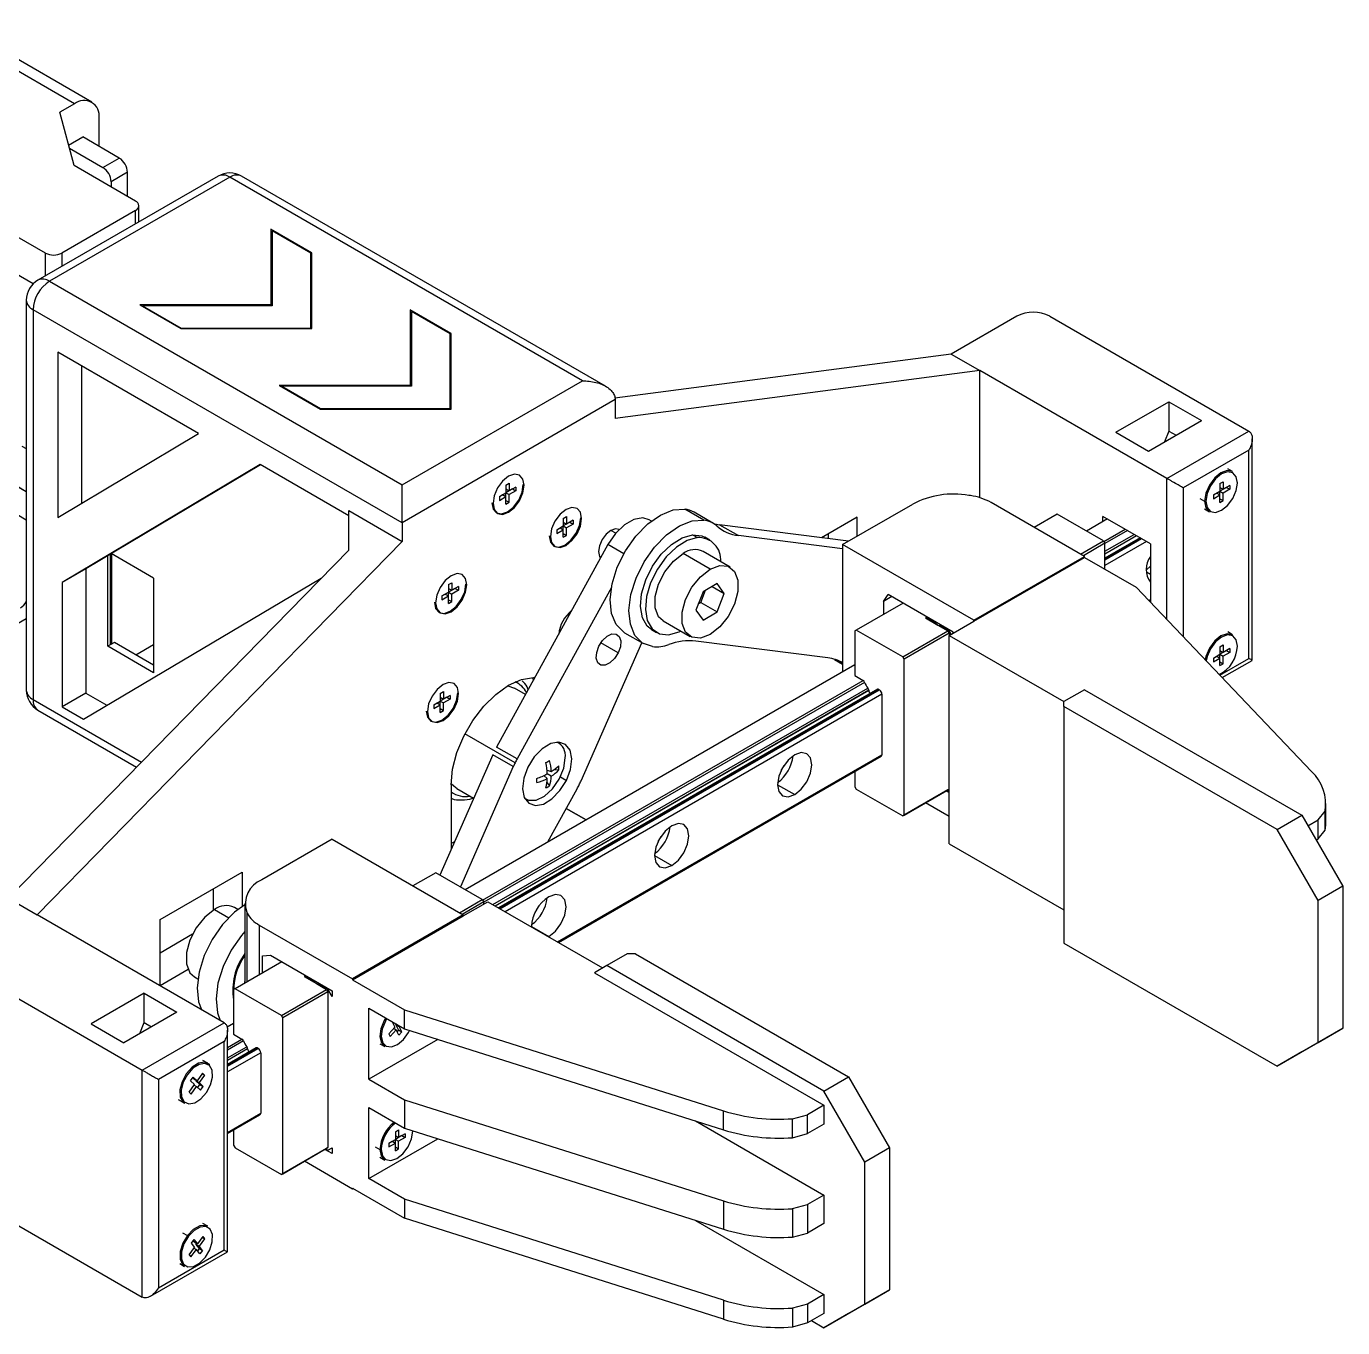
# Model space of a CAD drawing. Header units: millimetres. Extents: x 1258 to 2922, y -135 to 1239.
# Drawn here: x 1473.5 to 1530.2, y 418 to 474.1 of the extents above; entities that cross this region are included whole.
import ezdxf

# ---------------------------------------------------------------- set-up
doc = ezdxf.new("R2010")
doc.units = ezdxf.units.MM
doc.header["$LTSCALE"] = 6

msp = doc.modelspace()

# ---------------------------------------------------------------- linework, layer by layer
at = {"color": 7, "linetype": 'Continuous', "lineweight": 25}
for p, q in [((1475.537, 470.777), (1469.88, 474.042)), ((1476.287, 470.851), (1470.63, 474.117)), ((1475.537, 470.777), (1474.91, 470.414)), ((1475.519, 468.113), (1474.91, 470.414)), ((1476.598, 468.94), (1476.598, 470.164)), ((1475.285, 468.998), (1475.891, 469.348)), ((1477.471, 468.436), (1475.891, 469.348)), ((1475.322, 468.86), (1476.764, 468.027)), ((1476.764, 468.027), (1477.471, 468.436)), ((1478.171, 466.582), (1475.519, 468.113)), ((1477.824, 467.823), (1477.117, 467.415)), ((1477.824, 466.783), (1477.824, 467.823)), ((1481.739, 467.659), (1473.961, 463.168)), ((1482.239, 467.609), (1474.461, 463.119)), ((1477.117, 467.415), (1477.117, 467.191)), ((1497.442, 458.833), (1482.239, 467.609)), ((1498.434, 458.598), (1482.739, 467.659)), ((1478.171, 466.174), (1474.989, 464.337)), ((1478.318, 465.683), (1478.318, 466.378)), ((1474.282, 464.337), (1471.63, 465.868)), ((1485.774, 464.343), (1484.007, 465.364)), ((1484.007, 465.364), (1484.007, 462.098)), ((1484.061, 465.292), (1484.061, 462.067)), ((1485.729, 464.329), (1484.061, 465.292)), ((1473.754, 463.009), (1471.63, 464.235)), ((1484.007, 464.302), (1484.061, 464.271)), ((1485.729, 461.104), (1485.729, 464.329)), ((1485.774, 461.078), (1485.774, 464.343)), ((1485.729, 463.308), (1485.774, 463.282)), ((1485.729, 463.213), (1485.774, 463.239)), ((1474.461, 463.119), (1489.664, 454.342)), ((1473.461, 462.302), (1473.461, 445.49)), ((1489.664, 452.709), (1473.754, 461.894)), ((1473.754, 461.894), (1473.754, 445.081)), ((1484.007, 462.098), (1478.35, 462.098)), ((1478.35, 462.098), (1480.118, 461.078)), ((1484.061, 462.067), (1478.475, 462.067)), ((1478.475, 462.067), (1480.143, 461.104)), ((1478.475, 462.026), (1478.475, 462.067)), ((1484.007, 462.067), (1484.007, 462.098)), ((1491.785, 460.874), (1490.017, 461.894)), ((1490.017, 461.894), (1490.017, 458.629)), ((1490.072, 461.822), (1490.072, 458.597)), ((1491.74, 460.859), (1490.072, 461.822)), ((1516.18, 461.615), (1513.352, 459.982)), ((1517.594, 461.615), (1526.186, 456.656)), ((1480.118, 461.078), (1485.774, 461.078)), ((1480.143, 461.104), (1485.729, 461.104)), ((1480.143, 461.078), (1480.143, 461.104)), ((1485.729, 461.078), (1485.729, 461.104)), ((1490.017, 460.833), (1490.072, 460.801)), ((1491.74, 457.634), (1491.74, 460.859)), ((1491.785, 457.608), (1491.785, 460.874)), ((1474.814, 460.057), (1474.814, 452.929)), ((1480.891, 456.549), (1474.814, 460.057)), ((1491.74, 459.838), (1491.785, 459.812)), ((1513.352, 459.982), (1498.844, 458.082)), ((1513.352, 459.982), (1514.589, 459.268)), ((1475.84, 459.465), (1475.84, 453.54)), ((1514.589, 459.268), (1498.856, 457.207)), ((1514.589, 453.782), (1514.589, 459.268)), ((1522.65, 454.615), (1514.589, 459.268)), ((1489.664, 454.342), (1497.442, 458.833)), ((1490.017, 458.629), (1484.36, 458.629)), ((1484.36, 458.629), (1486.128, 457.608)), ((1490.072, 458.597), (1484.486, 458.597)), ((1484.486, 458.597), (1486.153, 457.634)), ((1484.486, 458.556), (1484.486, 458.597)), ((1490.017, 458.597), (1490.017, 458.629)), ((1486.128, 457.608), (1491.785, 457.608)), ((1486.153, 457.608), (1486.153, 457.634)), ((1486.153, 457.634), (1491.74, 457.634)), ((1498.856, 458.016), (1489.664, 452.709)), ((1491.74, 457.608), (1491.74, 457.634)), ((1498.856, 458.016), (1498.856, 457.207)), ((1520.446, 456.608), (1522.733, 457.928)), ((1522.733, 457.928), (1524.147, 457.111)), ((1522.733, 457.928), (1522.733, 456.662)), ((1521.861, 455.792), (1524.147, 457.111)), ((1474.814, 452.929), (1480.891, 456.549)), ((1520.446, 456.608), (1521.861, 455.792)), ((1522.733, 456.662), (1522.549, 456.189)), ((1522.65, 454.615), (1526.186, 456.656)), ((1522.733, 456.662), (1523.051, 456.479)), ((1526.332, 446.776), (1526.332, 456.329)), ((1526.186, 455.839), (1523.357, 454.206)), ((1526.186, 446.857), (1526.186, 455.839)), ((1483.54, 455.215), (1475.004, 450.129)), ((1483.556, 455.206), (1476.029, 450.721)), ((1487.365, 453.007), (1483.54, 455.215)), ((1525.481, 454.911), (1525.271, 455.031)), ((1473.461, 454.04), (1473.047, 454.28)), ((1494.144, 454.325), (1494.285, 454.407)), ((1494.144, 454.325), (1494.144, 453.999)), ((1494.427, 454.162), (1494.144, 453.999)), ((1494.144, 454.162), (1494.285, 454.08)), ((1494.285, 454.407), (1494.285, 454.08)), ((1494.568, 454.244), (1494.285, 454.08)), ((1494.427, 454.162), (1494.427, 454.162)), ((1494.427, 454.162), (1494.568, 454.08)), ((1494.568, 454.244), (1494.568, 454.08)), ((1524.938, 454.396), (1525.08, 454.477)), ((1524.938, 454.396), (1524.938, 454.069)), ((1525.221, 454.232), (1524.938, 454.069)), ((1524.938, 454.232), (1525.08, 454.151)), ((1525.08, 454.477), (1525.08, 454.151)), ((1525.363, 454.314), (1525.08, 454.151)), ((1525.221, 454.232), (1525.221, 454.232)), ((1525.221, 454.232), (1525.363, 454.151)), ((1525.363, 454.314), (1525.363, 454.151)), ((1493.861, 453.836), (1494.144, 453.999)), ((1493.861, 453.836), (1494.002, 453.917)), ((1493.861, 453.836), (1493.861, 453.672)), ((1493.861, 453.672), (1494.144, 453.836)), ((1494.002, 453.917), (1494.144, 453.836)), ((1494.144, 453.836), (1494.144, 453.999)), ((1494.144, 453.999), (1494.285, 453.917)), ((1494.144, 453.509), (1494.144, 453.836)), ((1494.144, 453.672), (1494.285, 453.591)), ((1494.144, 453.509), (1494.285, 453.591)), ((1494.568, 454.08), (1494.285, 453.917)), ((1494.285, 453.591), (1494.285, 453.917)), ((1514.174, 453.876), (1514.105, 453.886)), ((1524.655, 453.906), (1524.938, 454.069)), ((1524.655, 453.906), (1524.797, 453.987)), ((1524.655, 453.906), (1524.655, 453.742)), ((1524.655, 453.742), (1524.938, 453.906)), ((1524.797, 453.987), (1524.938, 453.906)), ((1524.938, 453.906), (1524.938, 454.069)), ((1524.938, 454.069), (1525.08, 453.987)), ((1524.938, 453.579), (1524.938, 453.906)), ((1524.938, 453.742), (1525.08, 453.661)), ((1524.938, 453.579), (1525.08, 453.661)), ((1525.363, 454.151), (1525.08, 453.987)), ((1525.08, 453.661), (1525.08, 453.987)), ((1473.461, 452.816), (1473.047, 453.055)), ((1487.365, 451.529), (1487.365, 453.227)), ((1487.365, 453.227), (1489.664, 451.9)), ((1502.677, 452.82), (1501.863, 453.29)), ((1503.071, 452.689), (1502.258, 453.159)), ((1508.663, 451.765), (1511.691, 453.513)), ((1519.093, 451.255), (1515.07, 453.577)), ((1517.916, 453.077), (1516.926, 452.506)), ((1519.917, 451.922), (1517.916, 453.077)), ((1524.271, 453.299), (1524.481, 453.178)), ((1489.664, 452.709), (1489.664, 451.9)), ((1496.336, 452.406), (1496.619, 452.57)), ((1496.336, 452.406), (1496.477, 452.488)), ((1496.477, 452.488), (1496.619, 452.406)), ((1496.619, 452.896), (1496.76, 452.978)), ((1496.619, 452.896), (1496.619, 452.57)), ((1496.901, 452.733), (1496.619, 452.57)), ((1496.619, 452.733), (1496.76, 452.651)), ((1496.619, 452.406), (1496.619, 452.57)), ((1496.619, 452.57), (1496.76, 452.488)), ((1496.76, 452.978), (1496.76, 452.651)), ((1497.043, 452.815), (1496.76, 452.651)), ((1497.043, 452.651), (1496.76, 452.488)), ((1496.76, 452.161), (1496.76, 452.488)), ((1496.901, 452.733), (1496.901, 452.733)), ((1496.901, 452.733), (1497.043, 452.651)), ((1497.043, 452.815), (1497.043, 452.651)), ((1500.415, 452.78), (1500.325, 452.831)), ((1503.36, 452.621), (1504.173, 452.151)), ((1508.918, 451.912), (1503.36, 452.621)), ((1509.286, 452.94), (1507.76, 452.06)), ((1509.286, 452.124), (1509.286, 452.94)), ((1520.087, 452.869), (1519.182, 452.346)), ((1521.943, 451.797), (1519.892, 452.981)), ((1519.892, 452.757), (1519.892, 452.981)), ((1473.93, 435.796), (1489.664, 451.9)), ((1496.336, 452.406), (1496.336, 452.243)), ((1496.336, 452.243), (1496.619, 452.406)), ((1496.619, 452.08), (1496.619, 452.406)), ((1496.619, 452.243), (1496.76, 452.161)), ((1496.619, 452.08), (1496.76, 452.161)), ((1502.195, 452.186), (1502.407, 452.063)), ((1502.934, 451.961), (1502.721, 452.083)), ((1508.663, 451.579), (1504.173, 452.151)), ((1508.048, 452.226), (1508.048, 452.023)), ((1518.927, 451.351), (1519.917, 451.922)), ((1519.917, 451.922), (1519.977, 451.818)), ((1521.49, 452.059), (1519.977, 451.185)), ((1521.49, 452.059), (1519.977, 451.185)), ((1472.693, 436.511), (1487.365, 451.529)), ((1477.081, 451.348), (1477.081, 447.443)), ((1478.951, 450.319), (1477.124, 451.373)), ((1477.152, 447.484), (1477.152, 451.358)), ((1498.544, 451.766), (1493.743, 443.031)), ((1502.95, 450.704), (1501.784, 451.377)), ((1503.813, 450.789), (1502.646, 451.463)), ((1514.32, 448.499), (1508.663, 451.765)), ((1508.663, 451.765), (1508.663, 446.274)), ((1519.977, 451.818), (1519.047, 451.281)), ((1519.977, 450.704), (1519.977, 451.818)), ((1521.943, 451.797), (1521.943, 449.278)), ((1476.971, 447.379), (1476.971, 451.282)), ((1514.32, 448.499), (1519.093, 451.255)), ((1514.32, 448.459), (1519.093, 451.214)), ((1519.093, 451.214), (1519.093, 451.255)), ((1519.093, 451.214), (1521.33, 449.922)), ((1521.77, 450.681), (1521.943, 450.826)), ((1521.921, 451.206), (1521.943, 451.236)), ((1476.029, 450.721), (1475.004, 450.129)), ((1475.925, 444.236), (1486.182, 450.318)), ((1476.029, 450.721), (1476.029, 445.36)), ((1478.951, 450.319), (1478.951, 446.236)), ((1475.004, 450.129), (1475.004, 444.768)), ((1491.386, 449.549), (1491.669, 449.712)), ((1491.386, 449.549), (1491.527, 449.631)), ((1491.527, 449.631), (1491.669, 449.549)), ((1491.669, 450.039), (1491.81, 450.12)), ((1491.669, 450.039), (1491.669, 449.712)), ((1491.952, 449.875), (1491.669, 449.712)), ((1491.669, 449.875), (1491.81, 449.794)), ((1491.669, 449.549), (1491.669, 449.712)), ((1491.669, 449.712), (1491.81, 449.631)), ((1491.81, 450.12), (1491.81, 449.794)), ((1492.093, 449.957), (1491.81, 449.794)), ((1492.093, 449.794), (1491.81, 449.631)), ((1491.81, 449.304), (1491.81, 449.631)), ((1491.952, 449.875), (1491.952, 449.875)), ((1491.952, 449.875), (1492.093, 449.794)), ((1492.093, 449.957), (1492.093, 449.794)), ((1498.691, 449.914), (1494.627, 442.52)), ((1502.644, 449.731), (1502.338, 448.942)), ((1502.549, 449.268), (1502.754, 449.794)), ((1503.257, 450.084), (1502.644, 449.731)), ((1503.032, 449.955), (1503.563, 449.649)), ((1503.563, 449.649), (1503.257, 450.084)), ((1503.257, 448.86), (1503.563, 449.649)), ((1528.887, 441.979), (1521.33, 449.922)), ((1491.386, 449.549), (1491.386, 449.386)), ((1491.386, 449.386), (1491.669, 449.549)), ((1491.669, 449.222), (1491.669, 449.549)), ((1491.669, 449.386), (1491.81, 449.304)), ((1491.669, 449.222), (1491.81, 449.304)), ((1502.44, 449.205), (1502.549, 449.268)), ((1502.549, 449.268), (1503.257, 448.86)), ((1511.269, 449.24), (1509.254, 448.077)), ((1510.431, 449.316), (1510.635, 449.606)), ((1510.784, 449.52), (1510.431, 449.316)), ((1510.431, 449.316), (1510.431, 448.756)), ((1513.436, 447.989), (1510.635, 449.606)), ((1521.906, 449.317), (1521.943, 449.338)), ((1473.461, 448.565), (1469.516, 446.288)), ((1502.338, 448.942), (1502.644, 448.506)), ((1502.644, 448.506), (1503.257, 448.86)), ((1512.269, 448.622), (1512.234, 448.601)), ((1512.234, 448.601), (1512.764, 448.295)), ((1512.269, 448.622), (1512.305, 448.642)), ((1512.678, 448.386), (1512.269, 448.622)), ((1514.32, 448.459), (1514.32, 448.499)), ((1499.258, 447.962), (1500.072, 447.493)), ((1500.422, 448.099), (1500.634, 447.977)), ((1500.921, 448.475), (1502.088, 447.801)), ((1509.254, 448.077), (1509.193, 448.042)), ((1509.193, 448.042), (1509.193, 446.111)), ((1511.255, 446.921), (1509.254, 448.077)), ((1511.255, 446.921), (1513.199, 448.044)), ((1513.259, 447.94), (1511.315, 446.817)), ((1512.713, 448.406), (1512.678, 448.386)), ((1512.764, 448.295), (1513.199, 448.044)), ((1512.851, 448.286), (1512.886, 448.306)), ((1513.259, 448.05), (1512.851, 448.286)), ((1513.199, 448.044), (1513.259, 447.94)), ((1513.259, 447.846), (1514.32, 448.459)), ((1513.259, 448.05), (1513.295, 448.071)), ((1513.348, 447.897), (1513.259, 448.05)), ((1513.259, 447.94), (1513.259, 447.846)), ((1513.436, 447.948), (1513.436, 447.989)), ((1525.481, 447.875), (1525.271, 447.996)), ((1477.081, 447.443), (1476.971, 447.379)), ((1478.951, 446.236), (1476.971, 447.379)), ((1477.258, 447.545), (1477.081, 447.443)), ((1478.951, 446.567), (1477.258, 447.545)), ((1478.178, 447.013), (1478.951, 447.459)), ((1497.382, 441.57), (1500.008, 447.53)), ((1508.024, 446.877), (1502.331, 447.603)), ((1513.259, 447.846), (1518.209, 444.989)), ((1513.259, 438.864), (1513.259, 447.846)), ((1524.938, 447.36), (1525.08, 447.441)), ((1524.938, 447.36), (1524.938, 447.033)), ((1525.08, 447.441), (1525.08, 447.115)), ((1508.312, 446.809), (1508.663, 446.606)), ((1511.315, 446.817), (1511.255, 446.921)), ((1511.315, 440.097), (1511.315, 446.817)), ((1524.655, 446.87), (1524.938, 447.033)), ((1524.655, 446.87), (1524.797, 446.952)), ((1524.655, 446.87), (1524.655, 446.707)), ((1524.655, 446.707), (1524.938, 446.87)), ((1524.797, 446.952), (1524.938, 446.87)), ((1525.221, 447.196), (1524.938, 447.033)), ((1524.938, 447.196), (1525.08, 447.115)), ((1524.938, 446.87), (1524.938, 447.033)), ((1524.938, 447.033), (1525.08, 446.952)), ((1524.938, 446.543), (1524.938, 446.87)), ((1525.363, 447.278), (1525.08, 447.115)), ((1525.363, 447.115), (1525.08, 446.952)), ((1525.08, 446.625), (1525.08, 446.952)), ((1525.221, 447.196), (1525.221, 447.196)), ((1525.221, 447.196), (1525.363, 447.115)), ((1525.363, 447.278), (1525.363, 447.115)), ((1509.193, 446.58), (1492.39, 436.88)), ((1524.938, 446.707), (1525.08, 446.625)), ((1524.938, 446.543), (1525.08, 446.625)), ((1525.038, 446.025), (1526.329, 446.771)), ((1494.229, 445.677), (1494.52, 445.574)), ((1495.278, 446.03), (1495.33, 445.917)), ((1509.193, 446.111), (1509.55, 445.905)), ((1476.029, 445.36), (1475.004, 444.768)), ((1476.029, 445.36), (1476.937, 444.836)), ((1491.315, 445.344), (1491.457, 445.425)), ((1491.315, 445.344), (1491.315, 445.017)), ((1491.598, 445.18), (1491.315, 445.017)), ((1491.315, 445.18), (1491.457, 445.099)), ((1491.457, 445.425), (1491.457, 445.099)), ((1491.74, 445.262), (1491.457, 445.099)), ((1491.74, 445.099), (1491.457, 444.935)), ((1491.598, 445.18), (1491.598, 445.18)), ((1491.598, 445.18), (1491.74, 445.099)), ((1491.74, 445.262), (1491.74, 445.099)), ((1510.17, 445.523), (1493.829, 436.09)), ((1509.994, 445.422), (1493.829, 436.09)), ((1494.991, 445.302), (1494.52, 445.574)), ((1509.797, 445.478), (1509.797, 445.477)), ((1509.994, 445.422), (1509.997, 445.424)), ((1510.22, 445.518), (1510.254, 445.499)), ((1510.36, 445.315), (1510.36, 442.702)), ((1519.093, 445.499), (1518.209, 444.989)), ((1519.093, 445.499), (1528.462, 440.09)), ((1473.961, 444.624), (1478.218, 442.166)), ((1475.004, 444.768), (1475.925, 444.236)), ((1491.032, 444.854), (1491.315, 445.017)), ((1491.032, 444.854), (1491.174, 444.935)), ((1491.032, 444.854), (1491.032, 444.691)), ((1491.032, 444.691), (1491.315, 444.854)), ((1491.174, 444.935), (1491.315, 444.854)), ((1491.315, 444.854), (1491.315, 445.017)), ((1491.315, 445.017), (1491.457, 444.935)), ((1491.315, 444.527), (1491.315, 444.854)), ((1491.315, 444.69), (1491.457, 444.609)), ((1491.315, 444.527), (1491.457, 444.609)), ((1491.457, 444.609), (1491.457, 444.935)), ((1518.209, 444.785), (1518.209, 444.989)), ((1518.209, 444.785), (1518.209, 434.578)), ((1527.401, 439.478), (1518.209, 444.785)), ((1494.627, 442.52), (1493.743, 443.031)), ((1496.414, 443.21), (1496.352, 443.246)), ((1493.577, 442.696), (1491.294, 437.513)), ((1494.461, 442.186), (1493.577, 442.696)), ((1496.412, 434.599), (1510.329, 442.633)), ((1494.461, 442.186), (1492.178, 437.003)), ((1495.785, 441.806), (1495.925, 441.673)), ((1495.916, 442.032), (1496.101, 441.977)), ((1496.101, 441.774), (1495.925, 441.876)), ((1496.238, 442.07), (1496.426, 442.044)), ((1509.193, 441.978), (1509.193, 441.322)), ((1491.785, 441.408), (1491.785, 438.628)), ((1492.02, 441.243), (1492.751, 440.821)), ((1495.913, 441.508), (1496.03, 441.358)), ((1495.953, 438.937), (1497.216, 441.235)), ((1509.193, 441.322), (1509.254, 441.218)), ((1509.254, 441.218), (1511.255, 440.063)), ((1513.199, 441.185), (1511.255, 440.063)), ((1511.315, 440.097), (1513.259, 441.22)), ((1513.128, 441.144), (1513.259, 441.069)), ((1513.164, 441.165), (1513.259, 441.11)), ((1513.259, 441.22), (1513.199, 441.185)), ((1494.952, 440.821), (1495.014, 440.785)), ((1512.244, 440.634), (1513.259, 440.048)), ((1529.505, 439.773), (1529.505, 440.59)), ((1496.746, 440.38), (1497.6, 439.888)), ((1497.6, 439.887), (1496.746, 440.38)), ((1511.255, 440.063), (1511.315, 440.097)), ((1527.401, 439.478), (1528.462, 440.09)), ((1528.462, 440.09), (1530.23, 437.029)), ((1529.169, 439.886), (1529.473, 440.262)), ((1529.473, 439.445), (1529.473, 440.262)), ((1529.169, 436.416), (1527.401, 439.478)), ((1528.727, 439.631), (1529.169, 439.886)), ((1529.169, 439.07), (1529.169, 439.886)), ((1529.169, 439.07), (1529.473, 439.445)), ((1486.645, 439.054), (1483.617, 437.306)), ((1486.645, 439.054), (1492.302, 435.788)), ((1491.926, 438.948), (1491.785, 438.867)), ((1491.926, 438.948), (1491.785, 438.867)), ((1513.259, 438.864), (1518.209, 436.007)), ((1529.081, 439.019), (1529.169, 439.07)), ((1479.234, 435.592), (1482.769, 437.633)), ((1482.769, 437.633), (1482.769, 436.154)), ((1491.124, 437.611), (1490.134, 437.039)), ((1493.125, 436.456), (1491.124, 437.611)), ((1481.532, 435.999), (1481.532, 436.918)), ((1530.23, 437.029), (1529.169, 436.416)), ((1530.23, 437.029), (1530.23, 430.905)), ((1472.693, 436.511), (1473.93, 435.796)), ((1482.585, 436.02), (1482.434, 436.108)), ((1482.885, 436.286), (1482.885, 432.917)), ((1492.136, 435.884), (1493.125, 436.456)), ((1493.185, 436.351), (1492.256, 435.815)), ((1492.302, 435.748), (1493.362, 436.36)), ((1493.125, 436.456), (1493.185, 436.351)), ((1493.185, 436.258), (1493.185, 436.351)), ((1493.362, 436.36), (1498.312, 433.502)), ((1529.169, 430.292), (1529.169, 436.416)), ((1481.991, 431.143), (1473.93, 435.796)), ((1479.234, 432.735), (1479.234, 435.592)), ((1482.97, 435.912), (1482.988, 435.873)), ((1492.302, 435.788), (1487.529, 433.033)), ((1487.529, 432.992), (1492.302, 435.748)), ((1492.302, 435.788), (1492.302, 435.748)), ((1479.234, 434.163), (1480.631, 434.969)), ((1483.506, 435.355), (1487.529, 433.033)), ((1518.209, 434.578), (1527.401, 429.271)), ((1469.865, 434.061), (1478.456, 429.102)), ((1484.477, 433.774), (1482.462, 432.61)), ((1483.639, 434.022), (1483.993, 434.053)), ((1483.639, 433.29), (1483.639, 434.022)), ((1483.993, 434.053), (1486.645, 432.523)), ((1499.373, 434.115), (1498.489, 433.605)), ((1499.726, 434.115), (1499.373, 434.115)), ((1499.726, 434.115), (1508.919, 428.808)), ((1480.441, 433.431), (1479.235, 432.734)), ((1485.478, 433.155), (1485.443, 433.135)), ((1485.478, 433.155), (1485.513, 433.176)), ((1485.886, 432.92), (1485.478, 433.155)), ((1498.489, 433.605), (1497.958, 433.298)), ((1497.958, 433.298), (1507.858, 427.583)), ((1507.858, 428.196), (1498.489, 433.605)), ((1480.709, 433.12), (1480.86, 433.033)), ((1482.462, 432.61), (1482.402, 432.576)), ((1484.463, 431.455), (1482.462, 432.61)), ((1482.887, 432.856), (1482.885, 432.917)), ((1485.443, 433.135), (1485.973, 432.829)), ((1485.922, 432.94), (1485.886, 432.92)), ((1485.973, 432.829), (1486.408, 432.578)), ((1486.06, 432.82), (1486.095, 432.84)), ((1486.468, 432.584), (1486.06, 432.82)), ((1486.468, 432.584), (1486.503, 432.604)), ((1486.645, 432.278), (1486.468, 432.584)), ((1487.529, 433.033), (1487.529, 432.992)), ((1487.529, 432.992), (1489.766, 431.701)), ((1478.538, 432.415), (1476.252, 431.095)), ((1478.538, 432.415), (1479.953, 431.599)), ((1478.538, 431.149), (1478.538, 432.415)), ((1482.402, 432.576), (1482.402, 430.644)), ((1484.463, 431.455), (1486.408, 432.578)), ((1486.468, 432.474), (1484.523, 431.351)), ((1486.408, 432.578), (1486.468, 432.474)), ((1486.468, 432.474), (1486.468, 425.753)), ((1486.645, 432.523), (1486.645, 432.278)), ((1479.953, 431.599), (1477.666, 430.279)), ((1484.523, 431.351), (1484.463, 431.455)), ((1488.236, 428.705), (1488.236, 431.767)), ((1488.236, 431.767), (1489.766, 430.884)), ((1489.766, 431.701), (1503.525, 427.338)), ((1489.766, 430.884), (1489.766, 431.701)), ((1476.252, 431.095), (1477.666, 430.279)), ((1478.355, 430.676), (1478.538, 431.149)), ((1478.456, 429.102), (1481.991, 431.143)), ((1478.538, 431.149), (1478.856, 430.966)), ((1482.402, 431.114), (1482.12, 430.951)), ((1484.523, 424.631), (1484.523, 431.351)), ((1489.095, 430.666), (1489.352, 430.952)), ((1489.24, 431.188), (1489.232, 431.18)), ((1489.232, 431.18), (1489.352, 430.952)), ((1489.305, 430.9), (1489.411, 430.838)), ((1489.418, 431.085), (1489.398, 431.063)), ((1489.517, 430.836), (1489.398, 431.063)), ((1489.398, 431.063), (1489.539, 430.981)), ((1489.559, 431.003), (1489.539, 430.981)), ((1489.659, 430.754), (1489.539, 430.981)), ((1489.766, 430.884), (1503.525, 426.521)), ((1530.23, 430.905), (1528.462, 429.884)), ((1529.169, 430.292), (1530.23, 430.905)), ((1481.991, 430.326), (1479.163, 428.693)), ((1481.991, 421.344), (1481.991, 430.326)), ((1482.138, 421.264), (1482.138, 430.816)), ((1482.402, 430.644), (1482.759, 430.438)), ((1491.214, 430.425), (1488.236, 428.705)), ((1489.095, 430.666), (1489.155, 430.553)), ((1489.155, 430.553), (1489.411, 430.838)), ((1489.53, 430.611), (1489.411, 430.838)), ((1489.517, 430.836), (1489.451, 430.762)), ((1489.517, 430.836), (1489.659, 430.754)), ((1489.659, 430.754), (1489.53, 430.611)), ((1483.378, 430.057), (1482.138, 429.341)), ((1483.203, 429.956), (1482.138, 429.341)), ((1483.005, 430.012), (1483.005, 430.011)), ((1483.203, 429.956), (1483.206, 429.957)), ((1483.428, 430.052), (1483.463, 430.032)), ((1483.569, 429.848), (1483.569, 427.236)), ((1488.708, 430.238), (1488.917, 430.117)), ((1527.401, 429.271), (1529.169, 430.292)), ((1528.462, 429.884), (1527.401, 429.271)), ((1481.286, 429.398), (1481.077, 429.519)), ((1478.456, 419.303), (1478.456, 429.102)), ((1479.163, 428.693), (1479.163, 419.712)), ((1480.545, 428.637), (1480.658, 428.8)), ((1480.545, 428.637), (1480.716, 428.474)), ((1480.636, 428.768), (1480.687, 428.719)), ((1480.658, 428.8), (1480.829, 428.638)), ((1480.687, 428.719), (1480.829, 428.638)), ((1480.788, 428.661), (1480.772, 428.638)), ((1480.943, 428.476), (1480.772, 428.638)), ((1480.772, 428.638), (1480.914, 428.557)), ((1481.054, 428.965), (1480.829, 428.638)), ((1481.14, 428.884), (1480.914, 428.557)), ((1481.039, 428.942), (1481.14, 428.884)), ((1481.054, 428.965), (1481.14, 428.884)), ((1488.236, 428.705), (1489.766, 427.822)), ((1507.858, 428.196), (1508.919, 428.808)), ((1508.919, 428.808), (1510.686, 425.746)), ((1480.49, 428.147), (1480.716, 428.474)), ((1480.49, 428.147), (1480.575, 428.066)), ((1480.575, 428.066), (1480.801, 428.393)), ((1480.7, 428.451), (1480.801, 428.393)), ((1480.971, 428.231), (1480.801, 428.393)), ((1480.852, 428.344), (1480.943, 428.476)), ((1481.084, 428.394), (1480.914, 428.557)), ((1480.943, 428.476), (1481.084, 428.394)), ((1480.971, 428.231), (1481.084, 428.394)), ((1509.626, 425.134), (1507.858, 428.196)), ((1480.077, 427.786), (1480.287, 427.666)), ((1480.222, 427.714), (1480.287, 427.666)), ((1488.236, 424.419), (1488.236, 427.481)), ((1488.236, 427.481), (1489.766, 426.597)), ((1489.766, 427.822), (1503.525, 423.459)), ((1489.766, 427.822), (1489.766, 426.597)), ((1507.858, 427.583), (1507.151, 427.175)), ((1507.858, 427.583), (1507.858, 426.767)), ((1482.138, 426.359), (1483.538, 427.167)), ((1502.314, 426.905), (1507.858, 423.705)), ((1503.525, 426.521), (1503.525, 427.338)), ((1506.5, 427), (1507.151, 427.175)), ((1506.5, 426.184), (1506.5, 427)), ((1507.151, 426.359), (1507.151, 427.175)), ((1482.402, 426.511), (1482.402, 425.855)), ((1489.375, 426.435), (1489.516, 426.517)), ((1489.375, 426.435), (1489.375, 426.108)), ((1489.516, 426.517), (1489.516, 426.19)), ((1489.799, 426.353), (1489.516, 426.19)), ((1489.766, 426.597), (1503.525, 422.235)), ((1489.799, 426.353), (1489.799, 426.19)), ((1490.124, 426.459), (1490.124, 426.475)), ((1506.5, 426.184), (1507.151, 426.359)), ((1507.858, 426.767), (1507.151, 426.359)), ((1482.402, 425.855), (1482.462, 425.751)), ((1488.236, 424.419), (1491.214, 426.138)), ((1489.092, 425.945), (1489.375, 426.108)), ((1489.092, 425.945), (1489.233, 426.027)), ((1489.092, 425.945), (1489.092, 425.782)), ((1489.092, 425.782), (1489.375, 425.945)), ((1489.233, 426.027), (1489.375, 425.945)), ((1489.658, 426.272), (1489.375, 426.108)), ((1489.375, 426.272), (1489.516, 426.19)), ((1489.375, 425.945), (1489.375, 426.108)), ((1489.375, 426.108), (1489.516, 426.027)), ((1489.375, 425.618), (1489.375, 425.945)), ((1489.375, 425.782), (1489.516, 425.7)), ((1489.799, 426.19), (1489.516, 426.027)), ((1489.516, 425.7), (1489.516, 426.027)), ((1489.658, 426.272), (1489.658, 426.272)), ((1489.658, 426.272), (1489.799, 426.19)), ((1482.462, 425.751), (1484.463, 424.596)), ((1486.408, 425.719), (1484.463, 424.596)), ((1484.523, 424.631), (1486.468, 425.753)), ((1486.645, 425.5), (1486.337, 425.678)), ((1486.372, 425.698), (1486.468, 425.643)), ((1486.468, 425.753), (1486.408, 425.719)), ((1486.468, 425.643), (1486.645, 425.745)), ((1486.468, 425.643), (1486.645, 425.745)), ((1486.645, 425.745), (1486.645, 425.5)), ((1488.708, 425.339), (1488.917, 425.218)), ((1489.375, 425.618), (1489.516, 425.7)), ((1510.686, 425.746), (1509.626, 425.134)), ((1510.686, 425.746), (1510.686, 419.622)), ((1487.529, 423.969), (1485.453, 425.168)), ((1509.626, 419.01), (1509.626, 425.134)), ((1469.865, 424.263), (1478.456, 419.303)), ((1484.463, 424.596), (1484.523, 424.631)), ((1489.766, 423.535), (1488.236, 424.419)), ((1487.529, 424.01), (1487.529, 423.969)), ((1487.529, 424.01), (1489.766, 422.719)), ((1487.564, 423.99), (1487.529, 423.969)), ((1503.525, 419.173), (1489.766, 423.535)), ((1489.766, 423.535), (1489.766, 422.719)), ((1507.858, 423.705), (1507.151, 423.297)), ((1507.858, 423.705), (1507.858, 422.48)), ((1503.525, 423.459), (1503.525, 422.235)), ((1506.5, 423.122), (1507.151, 423.297)), ((1506.5, 423.122), (1506.5, 421.897)), ((1507.151, 423.297), (1507.151, 422.072)), ((1481.286, 422.362), (1481.077, 422.483)), ((1503.525, 418.356), (1489.766, 422.719)), ((1502.314, 422.618), (1507.858, 419.418)), ((1507.858, 422.48), (1507.151, 422.072)), ((1481.074, 421.918), (1480.836, 421.605)), ((1481.151, 421.825), (1480.912, 421.511)), ((1481.048, 421.884), (1481.151, 421.825)), ((1481.074, 421.918), (1481.151, 421.825)), ((1506.5, 421.897), (1507.151, 422.072)), ((1478.813, 419.341), (1482.134, 421.258)), ((1479.163, 419.712), (1481.991, 421.344)), ((1480.479, 421.134), (1480.717, 421.448)), ((1480.555, 421.041), (1480.793, 421.354)), ((1480.684, 421.792), (1480.565, 421.635)), ((1480.565, 421.635), (1480.717, 421.448)), ((1480.648, 421.744), (1480.695, 421.686)), ((1480.684, 421.792), (1480.836, 421.605)), ((1480.691, 421.414), (1480.793, 421.354)), ((1480.695, 421.686), (1480.836, 421.605)), ((1480.797, 421.627), (1480.771, 421.593)), ((1480.924, 421.406), (1480.771, 421.593)), ((1480.771, 421.593), (1480.912, 421.511)), ((1480.946, 421.167), (1480.793, 421.354)), ((1480.924, 421.406), (1480.841, 421.297)), ((1481.065, 421.324), (1480.912, 421.511)), ((1480.924, 421.406), (1481.065, 421.324)), ((1481.065, 421.324), (1480.946, 421.167)), ((1480.077, 420.751), (1480.287, 420.63)), ((1480.479, 421.134), (1480.555, 421.041)), ((1510.686, 419.622), (1508.919, 418.601)), ((1509.626, 419.01), (1510.686, 419.622)), ((1503.525, 419.173), (1503.525, 418.356)), ((1507.151, 419.01), (1506.5, 418.835)), ((1507.858, 419.418), (1507.151, 419.01)), ((1507.151, 419.01), (1507.151, 418.193)), ((1507.858, 419.418), (1507.858, 418.602)), ((1507.858, 417.989), (1509.626, 419.01)), ((1506.5, 418.835), (1506.5, 418.018)), ((1507.858, 418.602), (1507.151, 418.193)), ((1508.919, 418.601), (1507.858, 417.989)), ((1507.151, 418.193), (1506.5, 418.018)), ((1507.327, 418.295), (1507.858, 417.989))]:
    msp.add_line(p, q, dxfattribs=at)
at = {"color": 8, "linetype": 'Continuous', "lineweight": 25}
for p, q in [((1478.171, 465.599), (1478.171, 466.174)), ((1474.282, 463.354), (1474.282, 464.337)), ((1474.989, 464.337), (1474.989, 463.762)), ((1473.273, 456.01), (1473.461, 455.901)), ((1473.461, 454.041), (1471.004, 455.459)), ((1494.886, 454.346), (1494.932, 454.32)), ((1522.65, 448.535), (1522.65, 454.615)), ((1523.357, 454.206), (1523.357, 447.792)), ((1524.064, 453.757), (1524.274, 453.636)), ((1497.361, 452.917), (1497.406, 452.89)), ((1498.881, 452.257), (1498.672, 452.377)), ((1519.931, 451.897), (1520.85, 452.428)), ((1520.954, 452.368), (1519.977, 451.804)), ((1519.977, 451.476), (1521.239, 452.204)), ((1521.343, 452.144), (1519.977, 451.355)), ((1521.344, 452.143), (1519.977, 451.354)), ((1521.52, 452.042), (1519.977, 451.151)), ((1519.977, 451.111), (1521.554, 452.022)), ((1521.766, 451.899), (1519.977, 450.866)), ((1499.227, 451.371), (1498.544, 451.766)), ((1521.766, 450.593), (1521.943, 450.491)), ((1492.411, 450.059), (1492.457, 450.033)), ((1521.875, 449.349), (1521.943, 449.389)), ((1498.983, 447.091), (1498.238, 447.522)), ((1508.663, 446.63), (1508.37, 446.799)), ((1524.934, 446.135), (1526.186, 446.857)), ((1493.139, 436.431), (1509.55, 445.905)), ((1509.614, 445.821), (1493.185, 436.337)), ((1473.754, 445.081), (1478.429, 442.382)), ((1492.058, 445.364), (1492.103, 445.338)), ((1493.577, 436.236), (1509.756, 445.575)), ((1509.797, 445.478), (1493.682, 436.175)), ((1509.797, 445.477), (1493.683, 436.175)), ((1510.22, 445.518), (1493.859, 436.073)), ((1493.893, 436.053), (1510.254, 445.499)), ((1510.36, 445.315), (1494.105, 435.931)), ((1494.54, 442.354), (1492.376, 443.603)), ((1496.368, 434.625), (1510.36, 442.702)), ((1496.493, 441.741), (1496.75, 441.592)), ((1505.856, 441.408), (1506.599, 440.98)), ((1500.553, 438.347), (1501.295, 437.918)), ((1481.571, 436.023), (1482.189, 435.666)), ((1482.97, 435.912), (1482.97, 432.904)), ((1482.988, 432.914), (1482.988, 435.873)), ((1483.506, 435.355), (1483.506, 433.213)), ((1495.25, 435.285), (1495.992, 434.857)), ((1482.138, 430.08), (1482.759, 430.438)), ((1482.823, 430.355), (1482.138, 429.96)), ((1482.138, 429.632), (1482.965, 430.109)), ((1483.428, 430.052), (1482.138, 429.307)), ((1482.138, 429.267), (1483.463, 430.032)), ((1483.005, 430.012), (1482.138, 429.511)), ((1483.005, 430.011), (1482.138, 429.51)), ((1483.569, 429.848), (1482.138, 429.022)), ((1480.013, 427.835), (1480.222, 427.714)), ((1482.138, 426.41), (1483.569, 427.236)), ((1488.501, 425.796), (1488.71, 425.676)), ((1480.196, 422.084), (1480.405, 421.964))]:
    msp.add_line(p, q, dxfattribs=at)
at = {"color": 7, "linetype": 'Continuous', "lineweight": 25, "flags": 128}
for points in [[(1494.932, 454.32), (1494.88, 454.587), (1494.735, 454.755), (1494.517, 454.797), (1494.26, 454.708), (1494.003, 454.5), (1493.785, 454.206), (1493.639, 453.87), (1493.588, 453.544)], [(1525.481, 454.911), (1525.251, 454.955), (1524.981, 454.861), (1524.71, 454.643), (1524.481, 454.333), (1524.327, 453.98), (1524.274, 453.636)], [(1525.688, 454.42), (1525.636, 454.69), (1525.489, 454.86), (1525.269, 454.902), (1525.009, 454.812), (1524.749, 454.602), (1524.529, 454.305), (1524.382, 453.966), (1524.33, 453.636)], [(1493.536, 453.566), (1493.587, 453.296), (1493.734, 453.127), (1493.955, 453.084), (1494.214, 453.174), (1494.474, 453.384), (1494.694, 453.681), (1494.842, 454.02), (1494.893, 454.35)], [(1493.588, 453.544), (1493.639, 453.277), (1493.785, 453.109), (1494.003, 453.067), (1494.26, 453.156), (1494.517, 453.364), (1494.735, 453.658), (1494.88, 453.993), (1494.932, 454.32)], [(1524.33, 453.636), (1524.382, 453.366), (1524.529, 453.197), (1524.749, 453.154), (1525.009, 453.244), (1525.269, 453.454), (1525.489, 453.751), (1525.636, 454.09), (1525.688, 454.42)], [(1524.274, 453.636), (1524.327, 453.355), (1524.481, 453.178), (1524.481, 453.178)], [(1497.406, 452.89), (1497.355, 453.158), (1497.21, 453.325), (1496.992, 453.368), (1496.735, 453.278), (1496.478, 453.071), (1496.26, 452.777), (1496.114, 452.441), (1496.063, 452.115)], [(1499.258, 447.962), (1499.222, 447.984), (1498.896, 448.313), (1498.697, 448.794), (1498.638, 449.396), (1498.723, 450.077), (1498.948, 450.791), (1499.295, 451.49), (1499.743, 452.125), (1500.259, 452.653), (1500.81, 453.039), (1501.357, 453.256), (1501.863, 453.29)], [(1496.011, 452.137), (1496.062, 451.867), (1496.209, 451.697), (1496.43, 451.655), (1496.689, 451.745), (1496.949, 451.955), (1497.169, 452.252), (1497.316, 452.591), (1497.368, 452.921)], [(1496.063, 452.115), (1496.114, 451.848), (1496.26, 451.68), (1496.478, 451.638), (1496.735, 451.727), (1496.992, 451.934), (1497.21, 452.228), (1497.355, 452.564), (1497.406, 452.89)], [(1500.325, 452.831), (1500.052, 452.912), (1499.666, 452.847), (1499.257, 452.615), (1498.868, 452.241), (1498.544, 451.766)], [(1500.466, 447.362), (1500.035, 447.515), (1499.709, 447.843), (1499.51, 448.325), (1499.451, 448.927), (1499.536, 449.608), (1499.761, 450.322), (1500.108, 451.02), (1500.556, 451.655), (1501.073, 452.184), (1501.623, 452.57), (1502.17, 452.787), (1502.677, 452.82)], [(1503.099, 452.673), (1503.227, 452.642), (1503.36, 452.621)], [(1498.672, 452.377), (1498.469, 452.213), (1498.297, 451.981), (1498.182, 451.716), (1498.142, 451.459), (1498.182, 451.248), (1498.223, 451.181)], [(1499.034, 452.421), (1498.875, 452.448), (1498.672, 452.377)], [(1500.422, 448.099), (1500.235, 448.249), (1500.028, 448.608), (1499.946, 449.087), (1499.996, 449.647), (1500.173, 450.243), (1500.464, 450.827), (1500.844, 451.351), (1501.283, 451.773), (1501.746, 452.059), (1502.195, 452.186)], [(1502.407, 452.063), (1501.958, 451.937), (1501.496, 451.651), (1501.056, 451.229), (1500.676, 450.704), (1500.385, 450.12), (1500.208, 449.524), (1500.158, 448.964), (1500.24, 448.485), (1500.447, 448.127), (1500.763, 447.917), (1501.161, 447.874)], [(1502.195, 452.186), (1502.593, 452.142), (1502.721, 452.083)], [(1500.921, 448.475), (1500.727, 448.655), (1500.582, 449.031), (1500.582, 449.52), (1500.727, 450.063), (1501, 450.595), (1501.366, 451.051), (1501.784, 451.377)], [(1502.95, 450.704), (1503.368, 450.86), (1503.734, 450.827), (1504.007, 450.609), (1504.152, 450.233), (1504.152, 449.744), (1504.007, 449.201), (1503.734, 448.669), (1503.368, 448.212), (1502.95, 447.887)], [(1492.457, 450.033), (1492.406, 450.3), (1492.26, 450.468), (1492.042, 450.51), (1491.785, 450.421), (1491.528, 450.213), (1491.31, 449.92), (1491.164, 449.584), (1491.113, 449.257)], [(1502.95, 447.887), (1502.533, 447.731), (1502.166, 447.764), (1501.894, 447.981), (1501.749, 448.357), (1501.749, 448.846), (1501.894, 449.39), (1502.166, 449.922), (1502.533, 450.378), (1502.95, 450.704)], [(1491.061, 449.279), (1491.112, 449.009), (1491.26, 448.84), (1491.48, 448.797), (1491.74, 448.887), (1491.999, 449.097), (1492.22, 449.394), (1492.367, 449.733), (1492.418, 450.063)], [(1491.113, 449.257), (1491.164, 448.99), (1491.31, 448.822), (1491.528, 448.78), (1491.785, 448.869), (1492.042, 449.077), (1492.26, 449.371), (1492.406, 449.707), (1492.457, 450.033)], [(1501.161, 447.874), (1501.609, 448.001), (1501.682, 448.036)], [(1525.481, 447.875), (1525.251, 447.919), (1524.981, 447.825), (1524.71, 447.607), (1524.481, 447.297), (1524.327, 446.944), (1524.294, 446.807)], [(1498.983, 447.091), (1498.825, 446.846), (1498.628, 446.66), (1498.422, 446.561), (1498.238, 446.565), (1498.105, 446.671), (1498.042, 446.862), (1498.06, 447.11), (1498.155, 447.377)], [(1498.155, 447.377), (1498.313, 447.623), (1498.51, 447.809), (1498.716, 447.908), (1498.9, 447.904), (1499.033, 447.798), (1499.096, 447.607), (1499.079, 447.359), (1498.983, 447.091)], [(1525.688, 447.384), (1525.636, 447.654), (1525.489, 447.824), (1525.269, 447.867), (1525.009, 447.776), (1524.749, 447.567), (1524.529, 447.27), (1524.382, 446.93), (1524.342, 446.756)], [(1492.103, 445.338), (1492.052, 445.605), (1491.906, 445.773), (1491.688, 445.815), (1491.431, 445.726), (1491.174, 445.518), (1490.956, 445.224), (1490.811, 444.889), (1490.76, 444.562)], [(1491.785, 441.408), (1491.847, 442.08), (1492.03, 442.79), (1492.325, 443.502), (1492.717, 444.181), (1493.186, 444.792), (1493.709, 445.305), (1494.26, 445.695), (1494.81, 445.941), (1495.334, 446.032), (1495.393, 446.032)], [(1490.707, 444.584), (1490.759, 444.314), (1490.906, 444.145), (1491.126, 444.102), (1491.386, 444.192), (1491.646, 444.402), (1491.866, 444.699), (1492.013, 445.038), (1492.065, 445.368)], [(1490.76, 444.562), (1490.811, 444.295), (1490.956, 444.127), (1491.174, 444.085), (1491.431, 444.174), (1491.688, 444.382), (1491.906, 444.676), (1492.052, 445.012), (1492.103, 445.338)], [(1496.75, 441.592), (1496.927, 442.067), (1496.982, 442.52), (1496.909, 442.895), (1496.717, 443.147), (1496.429, 443.246), (1496.08, 443.18), (1495.712, 442.958), (1495.369, 442.604), (1495.093, 442.164)], [(1494.947, 440.833), (1495.118, 440.741), (1495.443, 440.741), (1495.806, 440.912), (1496.156, 441.229), (1496.446, 441.65), (1496.638, 442.117), (1496.704, 442.569)], [(1506.599, 442.694), (1506.315, 442.465), (1506.074, 442.14), (1505.913, 441.769), (1505.856, 441.408), (1505.913, 441.113), (1506.074, 440.928), (1506.315, 440.881), (1506.599, 440.98)], [(1506.011, 442.021), (1506.086, 442.133), (1506.145, 442.254)], [(1506.599, 440.98), (1506.883, 441.209), (1507.124, 441.534), (1507.285, 441.905), (1507.341, 442.266), (1507.285, 442.561), (1507.124, 442.746), (1506.883, 442.793), (1506.599, 442.694)], [(1495.093, 442.164), (1494.916, 441.688), (1494.861, 441.236), (1494.934, 440.861), (1495.126, 440.609), (1495.414, 440.509), (1495.763, 440.575), (1496.131, 440.798), (1496.474, 441.151), (1496.75, 441.592)], [(1492.02, 441.243), (1491.981, 441.267), (1491.785, 441.443)], [(1501.295, 439.633), (1501.011, 439.403), (1500.771, 439.079), (1500.61, 438.708), (1500.553, 438.347), (1500.61, 438.051), (1500.771, 437.866), (1501.011, 437.819), (1501.295, 437.918)], [(1501.295, 437.918), (1501.58, 438.147), (1501.82, 438.472), (1501.981, 438.843), (1502.038, 439.204), (1501.981, 439.5), (1501.82, 439.685), (1501.58, 439.732), (1501.295, 439.633)], [(1529.473, 439.445), (1529.502, 439.667), (1529.505, 439.773)], [(1500.708, 438.96), (1500.782, 439.072), (1500.842, 439.192)], [(1495.992, 434.857), (1496.276, 435.086), (1496.517, 435.411), (1496.678, 435.782), (1496.735, 436.143), (1496.678, 436.438), (1496.517, 436.623), (1496.276, 436.67), (1495.992, 436.571)], [(1481.571, 436.023), (1481.154, 435.697), (1480.787, 435.24), (1480.515, 434.708), (1480.37, 434.165), (1480.37, 433.676), (1480.515, 433.3), (1480.709, 433.12)], [(1482.885, 436.229), (1482.442, 435.903), (1481.926, 435.372), (1481.48, 434.735), (1481.134, 434.036), (1480.912, 433.322), (1480.829, 432.642), (1480.891, 432.042), (1481.009, 431.71)], [(1495.404, 435.898), (1495.479, 436.01), (1495.538, 436.131)], [(1482.885, 435.071), (1482.739, 434.903), (1482.293, 434.266), (1481.947, 433.567), (1481.725, 432.853), (1481.642, 432.173), (1481.704, 431.573), (1481.822, 431.241)], [(1488.963, 431.347), (1488.896, 431.235), (1488.753, 430.88), (1488.711, 430.541), (1488.776, 430.269), (1488.917, 430.117)], [(1489.012, 431.319), (1488.946, 431.208), (1488.808, 430.868), (1488.767, 430.542), (1488.83, 430.281), (1488.986, 430.124), (1489.212, 430.096), (1489.474, 430.2), (1489.732, 430.421)], [(1489.732, 430.421), (1489.945, 430.725), (1489.99, 430.813)], [(1481.351, 429.349), (1481.145, 429.443), (1480.884, 429.397), (1480.609, 429.22), (1480.361, 428.938), (1480.177, 428.594), (1480.086, 428.241), (1480.102, 427.932), (1480.222, 427.714)], [(1481.357, 429.3), (1481.159, 429.39), (1480.909, 429.346), (1480.644, 429.176), (1480.406, 428.905), (1480.23, 428.575), (1480.143, 428.236), (1480.158, 427.939), (1480.273, 427.73)], [(1480.273, 427.73), (1480.471, 427.641), (1480.721, 427.685), (1480.985, 427.855), (1481.224, 428.126), (1481.4, 428.456), (1481.487, 428.795), (1481.472, 429.092), (1481.357, 429.3)], [(1488.767, 425.676), (1488.818, 425.405), (1488.965, 425.236), (1489.186, 425.193), (1489.445, 425.284), (1489.705, 425.493), (1489.925, 425.79), (1490.073, 426.13), (1490.124, 426.459)], [(1488.71, 425.676), (1488.764, 425.394), (1488.917, 425.218), (1488.917, 425.218)], [(1481.286, 422.362), (1481.191, 422.399), (1480.938, 422.381), (1480.662, 422.228), (1480.405, 421.964)], [(1480.405, 421.964), (1480.206, 421.628), (1480.096, 421.272), (1480.09, 420.951), (1480.191, 420.712), (1480.287, 420.63)], [(1480.449, 421.929), (1480.258, 421.606), (1480.152, 421.265), (1480.147, 420.956), (1480.243, 420.727), (1480.427, 420.612), (1480.669, 420.63), (1480.934, 420.777), (1481.181, 421.031)], [(1481.181, 421.031), (1481.372, 421.353), (1481.478, 421.694), (1481.483, 422.003), (1481.387, 422.232), (1481.203, 422.347), (1480.96, 422.329), (1480.695, 422.182), (1480.449, 421.929)]]:
    msp.add_lwpolyline(points, dxfattribs=at)
at = {"color": 7, "linetype": 'Continuous', "lineweight": 25}
for centre, radius, start, end in [((1475.951, 470.269), 0.655, 350.786, 129.2033), ((1477.057, 467.788), 0.768, 2.6055, 57.3945), ((1476.35, 467.38), 0.768, 2.6055, 57.3945), ((1482.239, 466.793), 1, 60.0027, 119.9973), ((1478.094, 466.378), 0.218, 290.7834, 69.2166), ((1474.636, 465.02), 0.769, 242.6097, 297.3903), ((1474.461, 462.302), 1, 119.9973, 180), ((1475.289, 461.824), 1.537, 122.6055, 177.3945), ((1516.887, 460.251), 1.537, 62.6097, 117.3903), ((1525.682, 454.436), 0.0175, 290.7834, 69.2166), ((1513.454, 450.104), 3.838, 80.2289, 117.3572), ((1513.812, 451.297), 2.604, 61.1112, 82.0227), ((1524.302, 453.691), 0.0615, 242.6097, 297.3903), ((1501.738, 452.249), 1.048, 60.2296, 83.1148), ((1502.556, 451.798), 1.029, 48.5304, 83.2891), ((1504.373, 453.854), 1.715, 228.5304, 263.2891), ((1502.463, 451.117), 0.948, 354.3441, 93.4384), ((1502.284, 450.726), 0.821, 63.7957, 127.5147), ((1522.697, 450.695), 0.937, 143.643, 216.357), ((1472.805, 449.667), 0.753, 302.5748, 330.5762), ((1497.915, 447.741), 1.504, 128.4868, 173.924), ((1512.897, 448.509), 0.252, 209.1988, 238.0768), ((1512.816, 448.367), 0.0886, 234.5279, 293.3867), ((1500.625, 448.887), 1.533, 264.0588, 290.653), ((1502.067, 445.062), 2.554, 84.0588, 110.653), ((1524.284, 447.417), 1.404, 296.4854, 358.6719), ((1525.682, 447.401), 0.0175, 290.7834, 69.2166), ((1507.815, 445.143), 1.747, 60.2296, 83.1148), ((1509.466, 445.774), 0.155, 17.648, 57.2217), ((1510.295, 446.051), 0.718, 198.6135, 221.4202), ((1474.461, 445.49), 1, 180, 240.0027), ((1509.642, 445.471), 0.155, 2.781, 42.3845), ((1509.993, 445.487), 0.197, 183.0458, 226.8471), ((1510.19, 445.478), 0.05, 54.1524, 114.5372), ((1510.13, 445.304), 0.231, 2.6055, 57.3945), ((1496.076, 442.666), 0.635, 351.182, 65.583), ((1498.335, 440.478), 4.234, 153.6942, 156.215), ((1498.4, 440.447), 4.305, 151.2033, 153.6961), ((1487.556, 456.951), 16.791, 299.6856, 300.309), ((1492.429, 441.737), 3.499, 2.2642, 10.3076), ((1493.578, 441.846), 2.526, 2.9735, 13.9463), ((1504.881, 442.829), 1.654, 306.3154, 353.69), ((1510.289, 442.693), 0.0719, 304.0564, 7.2558), ((1494.297, 444.972), 3.499, 289.6903, 297.7332), ((1478.698, 441.587), 16.779, 359.688, 0.312), ((1494.778, 443.923), 2.526, 286.0512, 297.0237), ((1493.895, 441.735), 2.031, 346.6743, 358.2385), ((1494.418, 441.848), 1.685, 343.1092, 357.4912), ((1495.032, 443.704), 2.031, 301.7586, 313.3233), ((1495.196, 443.195), 1.685, 302.5061, 316.889), ((1494.901, 442.135), 1.527, 356.5707, 3.4293), ((1527.565, 440.571), 1.932, 350.807, 46.8195), ((1495.189, 442.633), 1.527, 296.5677, 303.4269), ((1493.443, 443.309), 4.305, 331.2033, 333.6961), ((1493.508, 443.278), 4.234, 333.6942, 336.215), ((1499.577, 439.767), 1.654, 306.3154, 353.69), ((1484.006, 436.278), 1.099, 110.7421, 199.461), ((1496.81, 435.242), 1.561, 121.6059, 178.3994), ((1482.071, 435.371), 0.821, 63.7957, 127.5147), ((1494.274, 436.706), 1.654, 306.3154, 353.69), ((1484.075, 436.442), 1.227, 207.6511, 242.3551), ((1484.97, 432.559), 2.605, 143.1595, 189.7172), ((1485.098, 432.491), 2.706, 144.8875, 184.8015), ((1486.106, 433.042), 0.252, 209.1988, 238.0768), ((1486.024, 432.901), 0.0886, 234.5279, 293.3867), ((1482.675, 430.308), 0.155, 17.648, 57.2217), ((1483.504, 430.584), 0.718, 198.6135, 221.4202), ((1482.85, 430.005), 0.155, 2.781, 42.3845), ((1483.202, 430.021), 0.197, 183.0458, 226.8471), ((1483.399, 430.012), 0.05, 54.1524, 114.5372), ((1483.338, 429.838), 0.231, 2.6055, 57.3945), ((1481.331, 429.322), 0.0334, 319.0728, 54.205), ((1480.238, 427.751), 0.0403, 246.3712, 329.331), ((1483.497, 427.226), 0.0719, 304.0564, 7.2558), ((1505.921, 435.169), 8.189, 252.9882, 274.0569), ((1490.265, 425.599), 1.557, 126.7379, 177.1722), ((1490.255, 425.604), 1.49, 125.5793, 177.2281), ((1505.921, 434.352), 8.189, 252.9882, 274.0569), ((1488.738, 425.73), 0.0615, 242.6097, 297.3903), ((1505.921, 431.29), 8.189, 252.9882, 274.0569), ((1480.314, 421.805), 0.183, 42.3929, 59.9538), ((1505.921, 430.066), 8.189, 252.9882, 274.0569), ((1505.921, 427.004), 8.189, 252.9882, 274.0569), ((1505.921, 426.187), 8.189, 252.9882, 274.0569)]:
    msp.add_arc(centre, radius, start, end, dxfattribs=at)
at = {"color": 8, "linetype": 'Continuous', "lineweight": 25}
for centre, radius, start, end in [((1481.946, 467.2), 0.503, 54.3824, 114.3071), ((1482.532, 467.2), 0.503, 65.6929, 125.6176), ((1474.168, 462.71), 0.503, 54.3824, 114.3071), ((1473.961, 462.352), 0.503, 185.6948, 245.6253), ((1494.143, 444.931), 0.994, 26.5679, 66.187), ((1473.961, 445.54), 0.503, 185.6948, 245.6253), ((1474.244, 445.027), 0.493, 173.7012, 234.9867), ((1492.401, 441.915), 1.021, 232.8669, 280.8242), ((1490.117, 426.476), 0.0184, 292.3801, 11.8069)]:
    msp.add_arc(centre, radius, start, end, dxfattribs=at)
at = {"color": 7, "linetype": 'Continuous', "lineweight": 25}
for points, knots in [([(1497.442, 458.833), (1497.639, 458.819), (1498.03, 458.793), (1498.473, 458.602), (1498.721, 458.381), (1498.835, 458.2), (1498.849, 458.075), (1498.856, 458.016)], [0, 0, 0, 0, 0.31012, 0.616121, 0.758896, 0.886022, 1, 1, 1, 1]), ([(1526.186, 456.656), (1526.216, 456.632), (1526.281, 456.58), (1526.33, 456.441), (1526.337, 456.258), (1526.291, 456.047), (1526.221, 455.908), (1526.186, 455.839)], [0, 0, 0, 0, 0.146754, 0.316126, 0.510248, 0.757793, 1, 1, 1, 1]), ([(1489.664, 452.709), (1489.664, 452.792), (1489.664, 452.971), (1489.664, 453.306), (1489.664, 453.679), (1489.664, 454.049), (1489.664, 454.245), (1489.664, 454.342)], [0, 0, 0, 0, 0.146754, 0.316126, 0.510248, 0.757793, 1, 1, 1, 1]), ([(1523.357, 454.206), (1523.302, 454.238), (1523.193, 454.301), (1523, 454.413), (1522.842, 454.504), (1522.735, 454.565), (1522.677, 454.599), (1522.65, 454.615)], [0, 0, 0, 0, 0.3101202, 0.6161208, 0.7588957, 0.8860224, 1, 1, 1, 1]), ([(1526.327, 446.776), (1526.328, 446.775), (1526.335, 446.771), (1526.289, 446.798), (1526.22, 446.837), (1526.186, 446.857)], [0, 0, 0, 0, 0.113006, 0.561338, 1, 1, 1, 1]), ([(1495.103, 445.505), (1495.089, 445.548), (1495.037, 445.708), (1494.924, 445.815), (1494.842, 445.892)], [0, 0, 0, 0, 0.271091, 1, 1, 1, 1]), ([(1491.785, 440.829), (1491.793, 440.824), (1491.926, 440.749), (1492.247, 440.746), (1492.57, 440.761), (1492.746, 440.841), (1492.764, 440.849)], [0, 0, 0, 0, 0.031164, 0.487197, 0.948388, 1, 1, 1, 1]), ([(1481.991, 431.143), (1482.022, 431.119), (1482.087, 431.067), (1482.136, 430.928), (1482.143, 430.745), (1482.097, 430.534), (1482.026, 430.395), (1481.991, 430.326)], [0, 0, 0, 0, 0.146754, 0.316126, 0.510248, 0.757793, 1, 1, 1, 1]), ([(1478.456, 429.102), (1478.492, 429.081), (1478.569, 429.036), (1478.714, 428.953), (1478.876, 428.859), (1479.036, 428.767), (1479.121, 428.718), (1479.163, 428.693)], [0, 0, 0, 0, 0.146754, 0.316126, 0.510248, 0.757793, 1, 1, 1, 1]), ([(1481.991, 421.344), (1482.037, 421.318), (1482.119, 421.271), (1482.126, 421.267), (1482.129, 421.265)], [0, 0, 0, 0, 0.563292, 1, 1, 1, 1]), ([(1479.163, 419.712), (1479.108, 419.63), (1478.999, 419.467), (1478.805, 419.323), (1478.648, 419.271), (1478.541, 419.266), (1478.483, 419.291), (1478.456, 419.303)], [0, 0, 0, 0, 0.31012, 0.616121, 0.758896, 0.886022, 1, 1, 1, 1])]:
    msp.add_open_spline(points, degree=3, knots=knots, dxfattribs=at)

doc.saveas('drawing.dxf')
